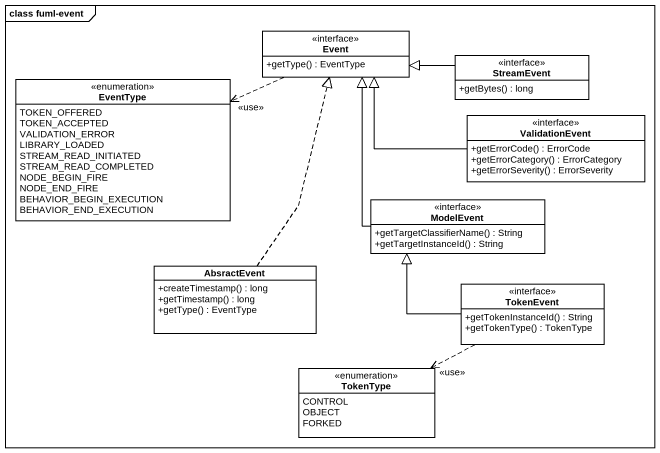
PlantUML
@startuml
mainframe class fuml-event
hide circle
hide empty members
skinparam classAttributeIconSize 0
interface Event {
  +getType() : EventType
}
enum EventType {
  TOKEN_OFFERED
  TOKEN_ACCEPTED
  VALIDATION_ERROR
  LIBRARY_LOADED
  STREAM_READ_INITIATED
  STREAM_READ_COMPLETED
  NODE_BEGIN_FIRE
  NODE_END_FIRE
  BEHAVIOR_BEGIN_EXECUTION
  BEHAVIOR_END_EXECUTION
}
interface StreamEvent {
  +getBytes() : long
}
interface ValidationEvent {
  +getErrorCode() : ErrorCode
  +getErrorCategory() : ErrorCategory
  +getErrorSeverity() : ErrorSeverity
}
interface ModelEvent {
  +getTargetClassifierName() : String
  +getTargetInstanceId() : String
}
class AbsractEvent {
  +createTimestamp() : long
  +getTimestamp() : long
  +getType() : EventType
}
interface TokenEvent {
  +getTokenInstanceId() : String
  +getTokenType() : TokenType
}
enum TokenType {
  CONTROL
  OBJECT
  FORKED
}
Event .left.> EventType : <<use>>
StreamEvent -left-|> Event
ValidationEvent -left-|> Event
ModelEvent -up-|> Event
AbsractEvent .up.|> Event
TokenEvent -up-|> ModelEvent
TokenEvent .left.> TokenType : <<use>>
@enduml
